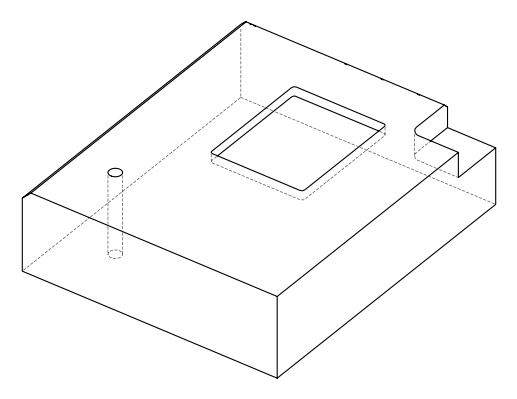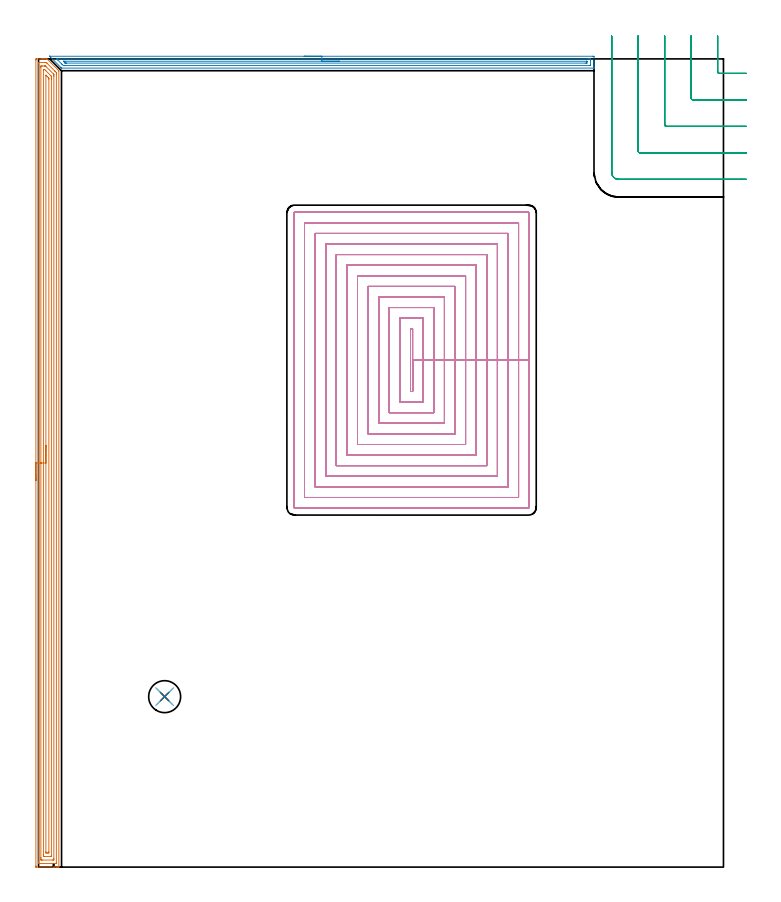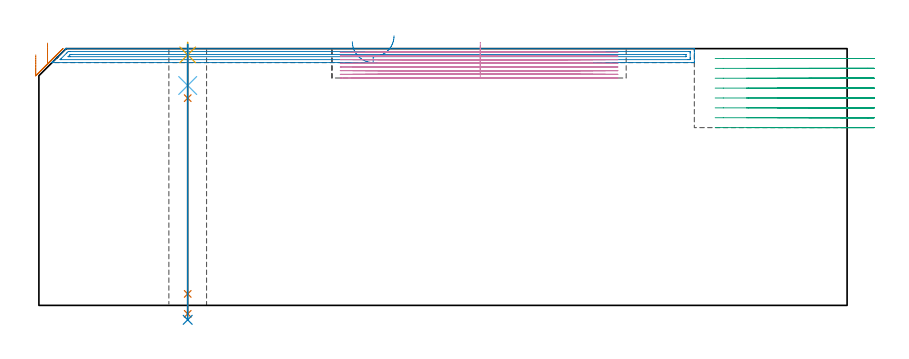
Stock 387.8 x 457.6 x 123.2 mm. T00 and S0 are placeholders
(PLAN: 8 operations, 6 tool changes, 102.5 min)
(1 AREA_MILL | FG_CHAMFER_SURFACE | UGT0205_001 | 18.49 min | 38661 mm3)
(2 AREA_MILL_1 | FG_CHAMFER_SURFACE_1 | UGT0205_001 | 7.5 min | 6908 mm3)
(3 MILL_CORNER_NOTCH_RECTANGULAR | CORNER_NOTCH_RECTANGULAR | UGT0201_094 | Follow Part, ap 5, ae 75% | 8.76 min | 215595 mm3)
(4 MILL_RECTANGULAR_POCKET | POCKET_RECTANGULAR_STRAIGHT | UGT0201_126 | Follow Part, ap 2, ae 75% | 66.48 min | 349168 mm3)
(5 SPOT_DRILL | STEP1HOLE | NXT0321_9005460120000 | 0.05 min | 177 mm3)
(6 DRILL_BLIND_HOLE_INTO_CENTER | STEP1HOLE | NXT0301_089 | 0.08 min | 1594 mm3)
(7 GUN_DRILL_THROUGH_HOLE | STEP1HOLE | UGT0307_008 | 0.61 min | 10110 mm3)
(8 DRILL_TO_ENLARGE_THROUGH_HOLE | STEP1HOLE | UGT0301_250 | 0.53 min | 19746 mm3)
(TOOL UGT0205_001 | Chamfer Mill 20 x 3 x 45 deg. | D20 FL50 Z2)
(TOOL UGT0201_094 | End mill 20 mm | D20 FL38 Z4)
(TOOL UGT0201_126 | Carbide End Mill 8.0 | D8 FL15 Z4)
(TOOL NXT0321_9005460120000 | NC Spot Drill, 142deg, 12mm, Carbide, Uncoated | D12 PA142 FL30 Z2)
(TOOL NXT0301_089 | Carbide Drill 11.8mm [860.1-1180-035A1-MM 2214] | D11.8 PA140 FL55 Z2)
(TOOL UGT0307_008 | Gun Drill 11 mm | D11 PA130 FL24 Z1)
(TOOL UGT0301_250 | Twist Drill 18.1 mm | D18.1 PA118 FL135 Z2)
(OP 1 AREA_MILL)
G17 G21 G94 G90
T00 M6
G54
G17 G0 G90 X-1.5 Y218.8 S1061 M3
G43 Z133.2 H0
Z120.2
G94 G1 Y218.838 Z119.328 F250.
Y218.952 Z118.463
Y219.141 Z117.612
Y219.403 Z116.78
Y219.737 Z115.974
Y220.14 Z115.2
Y220.608 Z114.464
Y221.14 Z113.772
Y221.729 Z113.129
Y222.372 Z112.54
Y223.064 Z112.008
Y223.8 Z111.54
Y224.574 Z111.137
Y225.38 Z110.803
Y226.212 Z110.541
Y227.064 Z110.352
Y227.928 Z110.238
Y228.8 Z110.2
X-1.499 Y456.985 Z110.201
X-1.496 Y457.359 Z110.202
X-1.492 Y457.59 Z110.204
X-1.13 Y457.6 Z110.567
X1.497 Z113.192
X2.044 Z113.741
X2.373 Z114.069
X2.92 Z114.616
X3.249 Z114.944
X3.907 Z115.607
X4.562 Z116.262
X4.672 Y457.599 Z116.371
X4.801 Y457.59 Z116.495
X4.935 Y457.465 Z116.635
X11.22 Y451.18 Z122.919
X11.397 Y451.003 Z123.094
X11.497 Y450.895 Z123.189
X11.5 Y450.734 Z123.2
Y0.168
X11.498 Y0.01 Z123.189
X11.363 Y0.003 Z123.055
X11.221 Y0. Z122.921
X10.913 Z122.612
X10.254 Z121.949
X9.049 Z120.746
X8.503 Z120.197
X-1.13 Z110.568
X-1.406 Y0.003 Z110.291
X-1.492 Y0.01 Z110.205
X-1.499 Y0.098 Z110.199
X-1.5 Y0.614 Z110.2
Y228.8
X-0.086 Z111.614
X-0.085 Y455.027 Z111.615
X-0.084 Y455.199 Z111.616
X-0.079 Y455.558 Z111.621
X-0.071 Y455.59 Z111.629
X-0.007 Y455.594 Z111.693
X0.098 Y455.598 Z111.798
X0.229 Y455.6 Z111.929
X3.732 Y455.599 Z115.432
X4.124 Y455.595 Z115.824
X4.255 Y455.59 Z115.955
X4.354 Y455.584 Z116.054
X4.432 Y455.51 Z116.132
X4.75 Y455.199 Z116.45
X9.215 Y450.734 Z120.915
X9.378 Y450.567 Z121.078
X10.079 Y449.841 Z121.779
X10.085 Y449.12 Z121.785
Y448.948
Y2.573
X10.084 Y2.401 Z121.784
X10.079 Y2.042 Z121.779
X10.071 Y2.01 Z121.771
X10.007 Y2.006 Z121.707
X9.902 Y2.002 Z121.602
X9.771 Y2. Z121.471
X0.138 Y2.001 Z111.838
X-0.026 Y2.005 Z111.674
X-0.056 Y2.009 Z111.644
X-0.079 Y2.014 Z111.621
X-0.08 Y2.051 Z111.62
X-0.084 Y2.228 Z111.616
X-0.085 Y2.401 Z111.615
X-0.086 Y3.122 Z111.614
Y228.8
X1.328 Z113.028
X1.329 Y452.692 Z113.029
X1.334 Y453.413 Z113.034
X1.335 Y453.578 Z113.035
X1.497 Y453.59 Z113.197
X2.191 Y453.599 Z113.891
X3.249 Y453.6 Z114.949
X3.432 Y453.598 Z115.132
X3.798 Y453.592 Z115.498
X3.899 Y453.59 Z115.599
X3.926 Y453.567 Z115.626
X3.98 Y453.517 Z115.68
X4.088 Y453.413 Z115.788
X4.124 Y453.377 Z115.824
X8.503 Y448.998 Z120.203
X8.551 Y448.948 Z120.251
X8.6 Y448.892 Z120.3
X8.665 Y448.813 Z120.365
X8.667 Y448.78 Z120.367
X8.671 Y448.055 Z120.371
Y447.882
Y4.908
X8.666 Y4.187 Z120.366
X8.664 Y4.022 Z120.364
X8.503 Y4.01 Z120.203
X7.809 Y4.001 Z119.509
X2.373 Y4. Z114.073
X1.677 Y4.003 Z113.377
X1.497 Y4.01 Z113.197
X1.335 Y4.024 Z113.035
X1.332 Y4.187 Z113.032
X1.33 Y4.358 Z113.03
X1.328 Y5.08 Z113.028
Y5.252
Y228.8
X2.743 Z114.443
Y451.249
X2.745 Y451.422 Z114.445
X2.749 Y451.559 Z114.449
X2.751 Y451.59 Z114.451
X2.772 Y451.593 Z114.472
X2.824 Y451.596 Z114.524
X3.249 Y451.6 Z114.949
X3.276 Z114.976
X3.381 Y451.594 Z115.081
X3.432 Y451.59 Z115.132
X3.583 Y451.456 Z115.283
X3.937 Y451.11 Z115.637
X4.124 Y450.926 Z115.824
X6.751 Y448.299 Z118.451
X6.994 Y448.055 Z118.694
X7.246 Y447.794 Z118.946
X7.251 Y447.545 Z118.951
X7.255 Y447.161 Z118.955
X7.257 Y446.646 Z118.957
Y446.268
Y6.351
X7.255 Y6.178 Z118.955
X7.251 Y6.041 Z118.951
X7.249 Y6.01 Z118.949
X7.228 Y6.007 Z118.928
X7.176 Y6.004 Z118.876
X6.751 Y6. Z118.451
X3.222 Z114.922
X2.828 Y6.01 Z114.528
X2.749 Y6.022 Z114.449
X2.746 Y6.078 Z114.446
X2.745 Y6.138 Z114.445
X2.743 Y6.489 Z114.443
Y6.866
Y228.8
X4.157 Z115.857
X4.158 Y448.055 Z115.858
X4.164 Y448.419 Z115.864
X4.281 Y448.308 Z115.981
X4.544 Y448.055 Z116.244
X5. Y447.598 Z116.7
X5.429 Y447.161 Z117.129
X5.836 Y446.726 Z117.536
X5.843 Y446.302 Z117.543
Y446.268
Y8.652
X5.839 Y8.222 Z117.539
X5.836 Y8.017 Z117.536
X5.632 Y8.007 Z117.332
X5. Y8.002 Z116.7
X4.762 Z116.462
X4.272 Y8.01 Z115.972
X4.164 Y8.023 Z115.864
X4.157 Y8.652 Z115.857
Y228.8
Y229.672 Z115.895
Y230.536 Z116.009
Y231.388 Z116.198
Y232.22 Z116.46
Y233.026 Z116.794
Y233.8 Z117.197
Y234.536 Z117.665
Y235.228 Z118.196
Y235.871 Z118.786
Y236.46 Z119.429
Y236.992 Z120.121
Y237.46 Z120.857
Y237.863 Z121.631
Y238.197 Z122.437
Y238.459 Z123.269
Y238.648 Z124.12
Y238.762 Z124.985
Y238.8 Z125.857
G0 Z133.2
M5
M2
(OP 2 AREA_MILL_1)
G17 G21 G94 G90
T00 M6
G54
G17 G0 G90 X150.4 Y459.1 S1061 M3
G43 Z133.2 H0
Z126.5
G94 G1 X150.438 Z125.628 F250.
X150.552 Z124.763
X150.741 Z123.912
X151.003 Z123.08
X151.337 Z122.274
X151.74 Z121.5
X152.208 Z120.764
X152.739 Z120.072
X153.329 Z119.429
X153.972 Z118.84
X154.664 Z118.308
X155.4 Z117.84
X156.174 Z117.437
X156.98 Z117.103
X157.812 Z116.841
X158.663 Z116.652
X159.528 Z116.538
X160.4 Z116.5
X313.895
X314.203 Y459.098
X314.49 Y459.093 Z116.503
X314.5 Y458.798 Z116.799
Y456.185 Z119.409
Y454.753 Z120.843
Y453.573 Z122.021
Y452.954 Z122.645
Y452.615 Z122.984
X314.498 Y452.506 Z123.086
X314.49 Y452.403 Z123.188
X314.341 Y452.4 Z123.2
X13.152
X13.005 Y452.403 Z123.189
X12.931 Y452.468 Z123.129
X12.705 Y452.694 Z122.905
X12.698 Y452.702 Z122.897
X6.736 Y458.662 Z116.935
X6.6 Y458.798 Z116.798
X6.459 Y458.94 Z116.658
X6.313 Y459.082 Z116.507
X6.306 Y459.093 Z116.496
Y459.095 Z116.494
X6.43 Y459.1 Z116.5
X160.4
Y457.686 Z117.914
X311.465
X312.11 Y457.685 Z117.915
X312.361 Y457.682 Z117.918
X312.456 Y457.679 Z117.921
X312.491 Y457.674 Z117.926
X312.493 Y457.654 Z117.946
X312.498 Y457.549 Z118.051
X312.5 Y457.056 Z118.544
Y456.676 Z118.924
Y454.444 Z121.156
X312.499 Y454.064 Z121.536
X312.495 Y453.937 Z121.663
X312.49 Y453.837 Z121.763
X312.485 Y453.82 Z121.78
X312.472 Y453.819 Z121.781
X312.433 Y453.817 Z121.783
X312.11 Y453.815 Z121.785
X311.863 Y453.814 Z121.786
X14.936 Y453.815 Z121.785
X14.688 Y453.816 Z121.784
X14.044 Y453.821 Z121.779
X13.41 Y454.444 Z121.156
X13.152 Y454.699 Z120.901
X10.794 Y457.056 Z118.544
X10.474 Y457.377 Z118.223
X10.203 Y457.658 Z117.942
X10.185 Y457.68 Z117.92
X10.213 Y457.681 Z117.919
X10.3 Y457.684 Z117.916
X10.474 Y457.685 Z117.915
X10.722 Y457.686 Z117.914
X160.4
Y456.272 Z119.328
X310.325 Y456.271 Z119.329
X310.414 Y456.268 Z119.332
X310.47 Y456.265 Z119.335
X310.491 Y456.258 Z119.342
X310.494 Y456.242 Z119.358
X310.498 Y456.185 Z119.415
X310.499 Y456.016 Z119.584
X310.492 Y455.315 Z120.285
X310.49 Y455.236 Z120.364
X310.411 Y455.232 Z120.368
X310.325 Y455.23 Z120.37
X309.521 Y455.228 Z120.372
X15.741 Y455.229 Z120.371
X15.564 Y455.23 Z120.37
X15.211 Y455.236 Z120.364
X15.067 Y455.244 Z120.356
X15.04 Y455.266 Z120.334
X14.986 Y455.315 Z120.285
X14.936 Y455.363 Z120.237
X14.115 Y456.185 Z119.415
X14.044 Y456.258 Z119.342
X14.043 Y456.268 Z119.332
X14.044 Y456.269 Z119.331
X14.848 Y456.271 Z119.329
X14.936 Y456.272 Z119.328
X160.4
X161.271 Z119.366
X162.136 Z119.48
X162.988 Z119.669
X163.82 Z119.931
X164.626 Z120.265
X165.4 Z120.668
X166.136 Z121.137
X166.828 Z121.668
X167.471 Z122.257
X168.06 Z122.901
X168.591 Z123.593
X169.06 Z124.328
X169.463 Z125.102
X169.797 Z125.908
X170.059 Z126.74
X170.248 Z127.592
X170.362 Z128.457
X170.4 Z129.328
G0 Z133.2
M5
M2
(OP 3 MILL_CORNER_NOTCH_RECTANGULAR)
G17 G21 G94 G90
T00 M6
G54
G17 G0 G90 X384.5 Y470.6 S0 M3
G43 Z133.2 H0
Z118.462
G94 G1 Y467.6 F250.
Y450.394 F500.
G3 X385.494 Y449.4 R1.
G1 X397.8
X400.8 F250.
G0 Z133.2
X369.5 Y470.6
Z118.462
G1 Y467.6
Y435.394 F500.
G3 X370.495 Y434.4 R1.
G1 X397.8
X400.8 F250.
G0 Z133.2
X354.5 Y470.6
Z118.462
G1 Y467.6
Y420.395 F500.
G3 X355.495 Y419.4 R1.
G1 X397.8
X400.8 F250.
G0 Z133.2
X339.5 Y470.6
Z118.462
G1 Y467.6
Y405.395 F500.
G3 X340.495 Y404.4 R1.
G1 X397.8
X400.8 F250.
G0 Z133.2
X324.5 Y470.6
Z118.462
G1 Y467.6
Y393.3 F500.
G3 X328.4 Y389.4 R3.9
G1 X397.8
X400.8 F250.
G0 Z133.2
X384.5 Y470.6
Z113.725
G1 Y467.6
Y450.394 F500.
G3 X385.494 Y449.4 R1.
G1 X397.8
X400.8 F250.
G0 Z133.2
X369.5 Y470.6
Z113.725
G1 Y467.6
Y435.394 F500.
G3 X370.494 Y434.4 R1.
G1 X397.8
X400.8 F250.
G0 Z133.2
X354.5 Y470.6
Z113.725
G1 Y467.6
Y420.395 F500.
G3 X355.495 Y419.4 R1.
G1 X397.8
X400.8 F250.
G0 Z133.2
X339.5 Y470.6
Z113.725
G1 Y467.6
Y405.395 F500.
G3 X340.495 Y404.4 R1.
G1 X397.8
X400.8 F250.
G0 Z133.2
X324.5 Y470.6
Z113.725
G1 Y467.6
Y393.3 F500.
G3 X328.4 Y389.4 R3.9
G1 X397.8
X400.8 F250.
G0 Z133.2
X384.5 Y470.6
Z108.987
G1 Y467.6
Y450.394 F500.
G3 X385.494 Y449.4 R1.
G1 X397.8
X400.8 F250.
G0 Z133.2
X369.5 Y470.6
Z108.987
G1 Y467.6
Y435.394 F500.
G3 X370.494 Y434.4 R1.
G1 X397.8
X400.8 F250.
G0 Z133.2
X354.5 Y470.6
Z108.987
G1 Y467.6
Y420.395 F500.
G3 X355.495 Y419.4 R1.
G1 X397.8
X400.8 F250.
G0 Z133.2
X339.5 Y470.6
Z108.987
G1 Y467.6
Y405.395 F500.
G3 X340.495 Y404.4 R1.
G1 X397.8
X400.8 F250.
G0 Z133.2
X324.5 Y470.6
Z108.987
G1 Y467.6
Y393.3 F500.
G3 X328.4 Y389.4 R3.9
G1 X397.8
X400.8 F250.
G0 Z133.2
X384.5 Y470.6
Z104.25
G1 Y467.6
Y450.394 F500.
G3 X385.494 Y449.4 R1.
G1 X397.8
X400.8 F250.
G0 Z133.2
X369.5 Y470.6
Z104.25
G1 Y467.6
Y435.394 F500.
G3 X370.494 Y434.4 R1.
G1 X397.8
X400.8 F250.
G0 Z133.2
X354.5 Y470.6
Z104.25
G1 Y467.6
Y420.395 F500.
G3 X355.495 Y419.4 R1.
G1 X397.8
X400.8 F250.
G0 Z133.2
X339.5 Y470.6
Z104.25
G1 Y467.6
Y405.395 F500.
G3 X340.495 Y404.4 R1.
G1 X397.8
X400.8 F250.
G0 Z133.2
X324.5 Y470.6
Z104.25
G1 Y467.6
Y393.3 F500.
G3 X328.4 Y389.4 R3.9
G1 X397.8
X400.8 F250.
G0 Z133.2
X384.5 Y470.6
Z99.512
G1 Y467.6
Y450.394 F500.
G3 X385.494 Y449.4 R1.
G1 X397.8
X400.8 F250.
G0 Z133.2
X369.5 Y470.6
Z99.512
G1 Y467.6
Y435.394 F500.
G3 X370.494 Y434.4 R1.
G1 X397.8
X400.8 F250.
G0 Z133.2
X354.5 Y470.6
Z99.512
G1 Y467.6
Y420.395 F500.
G3 X355.495 Y419.4 R1.
G1 X397.8
X400.8 F250.
G0 Z133.2
X339.5 Y470.6
Z99.512
G1 Y467.6
Y405.395 F500.
G3 X340.495 Y404.4 R1.
G1 X397.8
X400.8 F250.
G0 Z133.2
X324.5 Y470.6
Z99.512
G1 Y467.6
Y393.3 F500.
G3 X328.4 Y389.4 R3.9
G1 X397.8
X400.8 F250.
G0 Z133.2
X384.5 Y470.6
Z94.775
G1 Y467.6
Y450.394 F500.
G3 X385.494 Y449.4 R1.
G1 X397.8
X400.8 F250.
G0 Z133.2
X369.5 Y470.6
Z94.775
G1 Y467.6
Y435.394 F500.
G3 X370.494 Y434.4 R1.
G1 X397.8
X400.8 F250.
G0 Z133.2
X354.5 Y470.6
Z94.775
G1 Y467.6
Y420.395 F500.
G3 X355.495 Y419.4 R1.
G1 X397.8
X400.8 F250.
G0 Z133.2
X339.5 Y470.6
Z94.775
G1 Y467.6
Y405.395 F500.
G3 X340.495 Y404.4 R1.
G1 X397.8
X400.8 F250.
G0 Z133.2
X324.5 Y470.6
Z94.775
G1 Y467.6
Y393.3 F500.
G3 X328.4 Y389.4 R3.9
G1 X397.8
X400.8 F250.
G0 Z133.2
X384.5 Y470.6
Z90.037
G1 Y467.6
Y450.394 F500.
G3 X385.494 Y449.4 R1.
G1 X397.8
X400.8 F250.
G0 Z133.2
X369.5 Y470.6
Z90.037
G1 Y467.6
Y435.394 F500.
G3 X370.494 Y434.4 R1.
G1 X397.8
X400.8 F250.
G0 Z133.2
X354.5 Y470.6
Z90.037
G1 Y467.6
Y420.395 F500.
G3 X355.495 Y419.4 R1.
G1 X397.8
X400.8 F250.
G0 Z133.2
X339.5 Y470.6
Z90.037
G1 Y467.6
Y405.395 F500.
G3 X340.495 Y404.4 R1.
G1 X397.8
X400.8 F250.
G0 Z133.2
X324.5 Y470.6
Z90.037
G1 Y467.6
Y393.3 F500.
G3 X328.4 Y389.4 R3.9
G1 X397.8
X400.8 F250.
G0 Z133.2
X384.5 Y470.6
Z85.3
G1 Y467.6
Y450.394 F500.
G3 X385.494 Y449.4 R1.
G1 X397.8
X400.8 F250.
G0 Z133.2
X369.5 Y470.6
Z85.3
G1 Y467.6
Y435.394 F500.
G3 X370.494 Y434.4 R1.
G1 X397.8
X400.8 F250.
G0 Z133.2
X354.5 Y470.6
Z85.3
G1 Y467.6
Y420.395 F500.
G3 X355.495 Y419.4 R1.
G1 X397.8
X400.8 F250.
G0 Z133.2
X339.5 Y470.6
Z85.3
G1 Y467.6
Y405.395 F500.
G3 X340.495 Y404.4 R1.
G1 X397.8
X400.8 F250.
G0 Z133.2
X324.5 Y470.6
Z85.3
G1 Y467.6
Y393.3 F500.
G3 X328.4 Y389.4 R3.9
G1 X397.8
X400.8 F250.
G0 Z133.2
M5
M2
(OP 4 MILL_RECTANGULAR_POCKET)
G17 G21 G94 G90
T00 M6
G54
G17 G0 G90 X211.776 Y269.3 S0 M3
G43 Z133.2 H0
Z126.2
G94 G1 X211.8 Z126.194 F250.
Y287.05 Z121.437
Y304.8 F500.
X210.6
Y269.3
X211.8
Y287.05
X217.8
Y310.8
X204.6
Y263.3
X217.8
Y287.05
X223.8
Y316.8
X198.6
Y257.3
X223.8
Y287.05
X229.8
Y322.8
X192.6
Y251.3
X229.8
Y287.05
X235.8
Y328.8
X186.6
Y245.3
X235.8
Y287.05
X241.8
Y334.8
X180.6
Y239.3
X241.8
Y287.05
X247.8
Y340.8
X174.6
Y233.3
X247.8
Y287.05
X253.8
Y346.8
X168.6
Y227.3
X253.8
Y287.05
X259.8
Y352.8
X162.6
Y221.3
X259.8
Y287.05
X265.8
Y358.8
X156.6
Y215.3
X265.8
Y287.05
X271.8
Y364.8
X150.6
Y209.3
X271.8
Y287.05
X277.8
Y370.4
G3 X277.4 Y370.8 R0.4
G1 X145.
G3 X144.6 Y370.4 R0.4
G1 Y203.7
G3 X145. Y203.3 R0.4
G1 X277.4
G3 X277.8 Y203.7 R0.4
G1 Y287.05
Y288.05
G0 X211.776 Y269.3 Z124.437
G1 X211.8 Z124.431 F250.
Y287.05 Z119.675
Y304.8 F500.
X210.6
Y269.3
X211.8
Y287.05
X217.8
Y310.8
X204.6
Y263.3
X217.8
Y287.05
X223.8
Y316.8
X198.6
Y257.3
X223.8
Y287.05
X229.8
Y322.8
X192.6
Y251.3
X229.8
Y287.05
X235.8
Y328.8
X186.6
Y245.3
X235.8
Y287.05
X241.8
Y334.8
X180.6
Y239.3
X241.8
Y287.05
X247.8
Y340.8
X174.6
Y233.3
X247.8
Y287.05
X253.8
Y346.8
X168.6
Y227.3
X253.8
Y287.05
X259.8
Y352.8
X162.6
Y221.3
X259.8
Y287.05
X265.8
Y358.8
X156.6
Y215.3
X265.8
Y287.05
X271.8
Y364.8
X150.6
Y209.3
X271.8
Y287.05
X277.8
Y370.4
G3 X277.4 Y370.8 R0.4
G1 X145.
G3 X144.6 Y370.4 R0.4
G1 Y203.7
G3 X145. Y203.3 R0.4
G1 X277.4
G3 X277.8 Y203.7 R0.4
G1 Y287.05
Y288.05
G0 X211.776 Y269.3 Z122.675
G1 X211.8 Z122.669 F250.
Y287.05 Z117.912
Y304.8 F500.
X210.6
Y269.3
X211.8
Y287.05
X217.8
Y310.8
X204.6
Y263.3
X217.8
Y287.05
X223.8
Y316.8
X198.6
Y257.3
X223.8
Y287.05
X229.8
Y322.8
X192.6
Y251.3
X229.8
Y287.05
X235.8
Y328.8
X186.6
Y245.3
X235.8
Y287.05
X241.8
Y334.8
X180.6
Y239.3
X241.8
Y287.05
X247.8
Y340.8
X174.6
Y233.3
X247.8
Y287.05
X253.8
Y346.8
X168.6
Y227.3
X253.8
Y287.05
X259.8
Y352.8
X162.6
Y221.3
X259.8
Y287.05
X265.8
Y358.8
X156.6
Y215.3
X265.8
Y287.05
X271.8
Y364.8
X150.6
Y209.3
X271.8
Y287.05
X277.8
Y370.4
G3 X277.4 Y370.8 R0.4
G1 X145.
G3 X144.6 Y370.4 R0.4
G1 Y203.7
G3 X145. Y203.3 R0.4
G1 X277.4
G3 X277.8 Y203.7 R0.4
G1 Y287.05
Y288.05
G0 X211.776 Y269.3 Z120.912
G1 X211.8 Z120.906 F250.
Y287.05 Z116.15
Y304.8 F500.
X210.6
Y269.3
X211.8
Y287.05
X217.8
Y310.8
X204.6
Y263.3
X217.8
Y287.05
X223.8
Y316.8
X198.6
Y257.3
X223.8
Y287.05
X229.8
Y322.8
X192.6
Y251.3
X229.8
Y287.05
X235.8
Y328.8
X186.6
Y245.3
X235.8
Y287.05
X241.8
Y334.8
X180.6
Y239.3
X241.8
Y287.05
X247.8
Y340.8
X174.6
Y233.3
X247.8
Y287.05
X253.8
Y346.8
X168.6
Y227.3
X253.8
Y287.05
X259.8
Y352.8
X162.6
Y221.3
X259.8
Y287.05
X265.8
Y358.8
X156.6
Y215.3
X265.8
Y287.05
X271.8
Y364.8
X150.6
Y209.3
X271.8
Y287.05
X277.8
Y370.4
G3 X277.4 Y370.8 R0.4
G1 X145.
G3 X144.6 Y370.4 R0.4
G1 Y203.7
G3 X145. Y203.3 R0.4
G1 X277.4
G3 X277.8 Y203.7 R0.4
G1 Y287.05
Y288.05
G0 X211.776 Y269.3 Z119.15
G1 X211.8 Z119.144 F250.
Y287.05 Z114.387
Y304.8 F500.
X210.6
Y269.3
X211.8
Y287.05
X217.8
Y310.8
X204.6
Y263.3
X217.8
Y287.05
X223.8
Y316.8
X198.6
Y257.3
X223.8
Y287.05
X229.8
Y322.8
X192.6
Y251.3
X229.8
Y287.05
X235.8
Y328.8
X186.6
Y245.3
X235.8
Y287.05
X241.8
Y334.8
X180.6
Y239.3
X241.8
Y287.05
X247.8
Y340.8
X174.6
Y233.3
X247.8
Y287.05
X253.8
Y346.8
X168.6
Y227.3
X253.8
Y287.05
X259.8
Y352.8
X162.6
Y221.3
X259.8
Y287.05
X265.8
Y358.8
X156.6
Y215.3
X265.8
Y287.05
X271.8
Y364.8
X150.6
Y209.3
X271.8
Y287.05
X277.8
Y370.4
G3 X277.4 Y370.8 R0.4
G1 X145.
G3 X144.6 Y370.4 R0.4
G1 Y203.7
G3 X145. Y203.3 R0.4
G1 X277.4
G3 X277.8 Y203.7 R0.4
G1 Y287.05
Y288.05
G0 X211.776 Y269.3 Z117.387
G1 X211.8 Z117.381 F250.
Y287.05 Z112.625
Y304.8 F500.
X210.6
Y269.3
X211.8
Y287.05
X217.8
Y310.8
X204.6
Y263.3
X217.8
Y287.05
X223.8
Y316.8
X198.6
Y257.3
X223.8
Y287.05
X229.8
Y322.8
X192.6
Y251.3
X229.8
Y287.05
X235.8
Y328.8
X186.6
Y245.3
X235.8
Y287.05
X241.8
Y334.8
X180.6
Y239.3
X241.8
Y287.05
X247.8
Y340.8
X174.6
Y233.3
X247.8
Y287.05
X253.8
Y346.8
X168.6
Y227.3
X253.8
Y287.05
X259.8
Y352.8
X162.6
Y221.3
X259.8
Y287.05
X265.8
Y358.8
X156.6
Y215.3
X265.8
Y287.05
X271.8
Y364.8
X150.6
Y209.3
X271.8
Y287.05
X277.8
Y370.4
G3 X277.4 Y370.8 R0.4
G1 X145.
G3 X144.6 Y370.4 R0.4
G1 Y203.7
G3 X145. Y203.3 R0.4
G1 X277.4
G3 X277.8 Y203.7 R0.4
G1 Y287.05
Y288.05
G0 X211.776 Y269.3 Z115.625
G1 X211.8 Z115.619 F250.
Y287.05 Z110.862
Y304.8 F500.
X210.6
Y269.3
X211.8
Y287.05
X217.8
Y310.8
X204.6
Y263.3
X217.8
Y287.05
X223.8
Y316.8
X198.6
Y257.3
X223.8
Y287.05
X229.8
Y322.8
X192.6
Y251.3
X229.8
Y287.05
X235.8
Y328.8
X186.6
Y245.3
X235.8
Y287.05
X241.8
Y334.8
X180.6
Y239.3
X241.8
Y287.05
X247.8
Y340.8
X174.6
Y233.3
X247.8
Y287.05
X253.8
Y346.8
X168.6
Y227.3
X253.8
Y287.05
X259.8
Y352.8
X162.6
Y221.3
X259.8
Y287.05
X265.8
Y358.8
X156.6
Y215.3
X265.8
Y287.05
X271.8
Y364.8
X150.6
Y209.3
X271.8
Y287.05
X277.8
Y370.4
G3 X277.4 Y370.8 R0.4
G1 X145.
G3 X144.6 Y370.4 R0.4
G1 Y203.7
G3 X145. Y203.3 R0.4
G1 X277.4
G3 X277.8 Y203.7 R0.4
G1 Y287.05
Y288.05
G0 X211.776 Y269.3 Z113.862
G1 X211.8 Z113.856 F250.
Y287.05 Z109.1
Y304.8 F500.
X210.6
Y269.3
X211.8
Y287.05
X217.8
Y310.8
X204.6
Y263.3
X217.8
Y287.05
X223.8
Y316.8
X198.6
Y257.3
X223.8
Y287.05
X229.8
Y322.8
X192.6
Y251.3
X229.8
Y287.05
X235.8
Y328.8
X186.6
Y245.3
X235.8
Y287.05
X241.8
Y334.8
X180.6
Y239.3
X241.8
Y287.05
X247.8
Y340.8
X174.6
Y233.3
X247.8
Y287.05
X253.8
Y346.8
X168.6
Y227.3
X253.8
Y287.05
X259.8
Y352.8
X162.6
Y221.3
X259.8
Y287.05
X265.8
Y358.8
X156.6
Y215.3
X265.8
Y287.05
X271.8
Y364.8
X150.6
Y209.3
X271.8
Y287.05
X277.8
Y370.4
G3 X277.4 Y370.8 R0.4
G1 X145.
G3 X144.6 Y370.4 R0.4
G1 Y203.7
G3 X145. Y203.3 R0.4
G1 X277.4
G3 X277.8 Y203.7 R0.4
G1 Y287.05
Y288.05
G0 Z133.2
M5
M2
(OP 5 SPOT_DRILL)
G17 G21 G94 G90
T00 M6
G54
G17 G0 G90 X71.4 Y96.5 S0 M3
G43 Z133.2 H0
G94 G81 G98 Z120.2 F250. R126.2
G80
M5
M2
(OP 6 DRILL_BLIND_HOLE_INTO_CENTER)
G17 G21 G94 G90
T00 M6
G54
G17 G0 G90 X71.4 Y96.5 S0 M3
G43 Z133.2 H1
G94 G81 G98 Z105.5 F250. R125.2
G80
M5
M2
(OP 7 GUN_DRILL_THROUGH_HOLE)
G17 G21 G94 G90
T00 M6
G54
G17 G0 G90 X71.4 Y96.5 M8
G43 Z133.2 H0
Z119.041
S716 M3
G94 G1 Z99.437 F125. M26
G4 X.084
Z5.5 F250.
G4 X.084
Z-4.065 F125.
G4 X.084
M5
M9
G0 Z119.041
Z133.2
M2
(OP 8 DRILL_TO_ENLARGE_THROUGH_HOLE)
G17 G21 G94 G90
T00 M6
G54
G17 G0 G90 X71.4 Y96.5 S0 M3
G43 Z133.2 H0
G94 G73 G98 Z-6.938 F250. Q16.267 R125.2
G80
M5
M2
